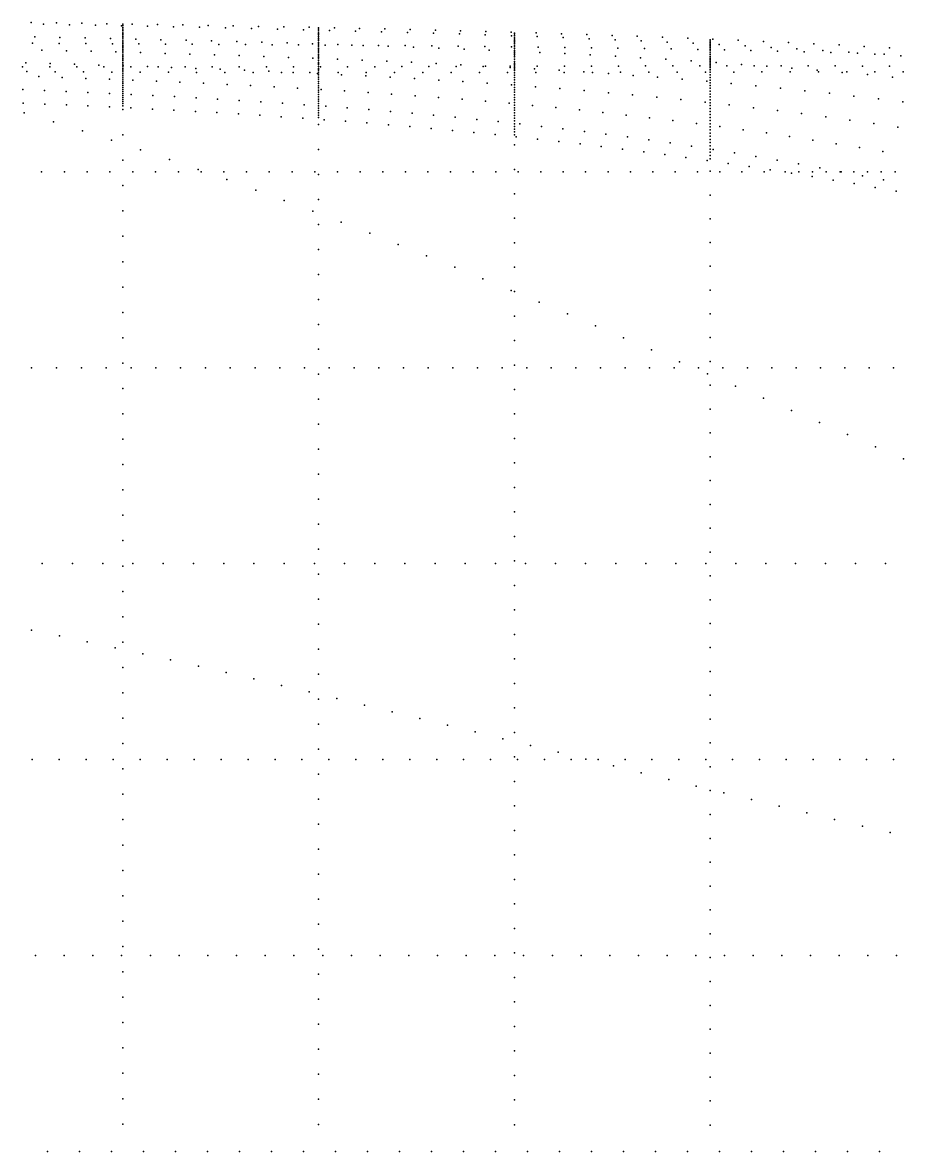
# Model space of a CAD drawing. Extents: x -786 to 17262, y 0 to 2897.
# Drawn here: x 8244 to 10493, y 0 to 2881 of the extents above; entities that cross this region are included whole.
import ezdxf

# ---------------------------------------------------------------- set-up
doc = ezdxf.new("R2010")
doc.units = 0
doc.header["$MEASUREMENT"] = 0
for name, color, linetype in [('point bat1', 161, 'Continuous'), ('point ship1', 10, 'Continuous'), ('point shp100', 80, 'Continuous'), ('point wl1', 241, 'Continuous')]:
    doc.layers.add(name, color=color, linetype=linetype)

msp = doc.modelspace()

# ---------------------------------------------------------------- linework, layer by layer
at = {"layer": 'point bat1', "linetype": 'ByBlock'}
for p in [(8292.6, 2500, 947.6), (8350.9, 2500, 954.2), (8409.1, 2500, 961.1), (8467.4, 2500, 968.2), (8525.6, 2500, 975.5), (8583.8, 2500, 983.1), (8641.9, 2500, 990.8), (8700.1, 2500, 998.8), (8758.1, 2500, 1007), (8816.2, 2500, 1015.4), (8874.2, 2500, 1024.1), (8932.2, 2500, 1033.1), (8990.2, 2500, 1042.3), (9048.1, 2500, 1051.8), (9105.9, 2500, 1061.5), (9163.7, 2500, 1071.5), (9221.5, 2500, 1081.8), (9279.2, 2500, 1092.3), (9336.9, 2500, 1103.1), (9394.5, 2500, 1114.1), (9452.1, 2500, 1125.5), (9509.6, 2500, 1137.1), (9567, 2500, 1149.1), (9624.4, 2500, 1161.3), (9681.7, 2500, 1173.8), (9739, 2500, 1186.6), (9796.2, 2500, 1199.8), (9853.3, 2500, 1213.2), (9910.3, 2500, 1226.9), (9967.3, 2500, 1241), (10024.2, 2500, 1255.4), (10081, 2500, 1270.1), (10137.7, 2500, 1285.1), (10191.1, 2500, 1305.2), (10226.1, 2500, 1352.3), (10261.2, 2500, 1399.3), (10296.2, 2500, 1446.3), (10331.3, 2500, 1493.4), (10366.4, 2500, 1540.4), (10401.5, 2500, 1587.4), (10436.6, 2500, 1634.4), (10471.7, 2500, 1681.4), (8267.4, 2000, 754.6), (8330.8, 2000, 760.8), (8394.3, 2000, 767.2), (8457.7, 2000, 773.8), (8521.1, 2000, 780.6), (8584.5, 2000, 787.6), (8647.8, 2000, 794.9), (8711.1, 2000, 802.3), (8774.4, 2000, 810), (8837.7, 2000, 818), (8900.9, 2000, 826.1), (8964.1, 2000, 834.5), (9027.3, 2000, 843.1), (9090.4, 2000, 852), (9153.6, 2000, 861.1), (9216.6, 2000, 870.4), (9279.7, 2000, 879.9), (9342.7, 2000, 889.7), (9405.6, 2000, 899.8), (9468.5, 2000, 910.2), (9531.4, 2000, 920.8), (9594.2, 2000, 931.7), (9657, 2000, 942.9), (9719.7, 2000, 954.3), (9782.4, 2000, 966), (9845, 2000, 978), (9907.6, 2000, 990.3), (9970.1, 2000, 1003), (10032.5, 2000, 1015.9), (10094.9, 2000, 1029.2), (10157.2, 2000, 1042.8), (10219.4, 2000, 1056.6), (10281.6, 2000, 1070.9), (10343.6, 2000, 1085.5), (10405.6, 2000, 1100.4), (10467.5, 2000, 1115.7), (8294.3, 1500, 566.7), (8371.6, 1500, 573.3), (8448.8, 1500, 580.2), (8526.1, 1500, 587.2), (8603.3, 1500, 594.5), (8680.6, 1500, 602), (8757.8, 1500, 609.8), (8834.9, 1500, 617.8), (8912.1, 1500, 626), (8989.2, 1500, 634.5), (9066.3, 1500, 643.2), (9143.4, 1500, 652.1), (9220.4, 1500, 661.4), (9297.4, 1500, 671), (9374.4, 1500, 680.8), (9451.3, 1500, 691), (9528.2, 1500, 701.4), (9605, 1500, 712.1), (9681.8, 1500, 723.1), (9758.6, 1500, 734.4), (9835.3, 1500, 745.9), (9912, 1500, 757.9), (9988.6, 1500, 770.1), (10065.1, 1500, 782.8), (10141.6, 1500, 795.8), (10218, 1500, 809.1), (10294.4, 1500, 822.8), (10370.7, 1500, 836.8), (10447, 1500, 851.2), (8269, 1000, 374.7), (8337.9, 1000, 379.6), (8406.8, 1000, 384.5), (8475.7, 1000, 389.5), (8544.6, 1000, 394.7), (8613.4, 1000, 400), (8682.3, 1000, 405.4), (8751.1, 1000, 411), (8820, 1000, 416.7), (8888.8, 1000, 422.5), (8957.6, 1000, 428.4), (9026.4, 1000, 434.5), (9095.2, 1000, 440.8), (9164, 1000, 447.1), (9232.8, 1000, 453.6), (9301.5, 1000, 460.3), (9370.3, 1000, 467), (9439, 1000, 473.9), (9507.7, 1000, 481), (9576.4, 1000, 488.1), (9645.1, 1000, 495.5), (9713.8, 1000, 503), (9782.4, 1000, 510.7), (9851.1, 1000, 518.5), (9919.7, 1000, 526.6), (9988.3, 1000, 534.8), (10056.8, 1000, 543.1), (10125.4, 1000, 551.7), (10193.9, 1000, 560.4), (10262.4, 1000, 569.3), (10330.9, 1000, 578.3), (10399.3, 1000, 587.6), (10467.8, 1000, 597), (8277, 500, 185.2), (8350.3, 500, 189.3), (8423.7, 500, 193.6), (8497, 500, 197.8), (8570.4, 500, 202.2), (8643.7, 500, 206.6), (8717.1, 500, 211), (8790.4, 500, 215.5), (8863.7, 500, 220.1), (8937.1, 500, 224.7), (9010.4, 500, 229.4), (9083.7, 500, 234.2), (9157, 500, 239.1), (9230.3, 500, 244.1), (9303.6, 500, 249.1), (9376.9, 500, 254.2), (9450.2, 500, 259.4), (9523.5, 500, 264.7), (9596.8, 500, 270.1), (9670.1, 500, 275.5), (9743.3, 500, 281), (9816.6, 500, 286.6), (9889.9, 500, 292.3), (9963.1, 500, 298), (10036.4, 500, 303.9), (10109.6, 500, 309.8), (10182.8, 500, 315.8), (10256.1, 500, 321.8), (10329.3, 500, 328), (10402.5, 500, 334.2), (10475.7, 500, 340.5), (8308, 0, 25.1), (8389.7, 0, 28.8), (8471.4, 0, 32.5), (8553.1, 0, 36.2), (8634.8, 0, 39.9), (8716.5, 0, 43.6), (8798.2, 0, 47.2), (8879.9, 0, 50.9), (8961.7, 0, 54.6), (9043.4, 0, 58.3), (9125.1, 0, 62), (9206.8, 0, 65.6), (9288.5, 0, 69.3), (9370.2, 0, 73), (9451.9, 0, 76.7), (9533.6, 0, 80.4), (9615.3, 0, 84.1), (9697, 0, 87.7), (9778.8, 0, 91.4), (9860.5, 0, 95.1), (9942.2, 0, 98.8), (10023.9, 0, 102.5), (10105.6, 0, 106.1), (10187.3, 0, 109.8), (10269, 0, 113.5), (10350.7, 0, 117.2), (10432.4, 0, 120.9)]:
    msp.add_point(p, dxfattribs=at)
at = {"layer": 'point ship1', "linetype": 'ByBlock'}
for p in [(8266.2, 2880.9, 4062.1), (8330.7, 2880, 4064.8), (8395.2, 2879.1, 4067.4), (8459.7, 2878.1, 4070.1), (8524.2, 2877, 4072.9), (8588.7, 2876, 4075.7), (8653.2, 2874.9, 4078.5), (8717.7, 2873.7, 4081.4), (8782.2, 2872.5, 4084.4), (8846.7, 2871.3, 4087.3), (8911.2, 2870.1, 4090.3), (8975.7, 2868.8, 4093.3), (9040.2, 2867.5, 4096.4), (9104.7, 2866, 4099.5), (9169.1, 2864.6, 4102.7), (9233.6, 2863.1, 4105.8), (9298.1, 2861.5, 4109.1), (9362.6, 2859.8, 4112.4), (9427, 2858.2, 4115.7), (9491.5, 2856.3, 4119.1), (9555.9, 2854.4, 4122.5), (9620.4, 2852.6, 4126), (9684.8, 2850.4, 4129.6), (9749.3, 2848.3, 4133.3), (9813.7, 2846, 4137), (9878.1, 2843.6, 4140.8), (9942.5, 2841.2, 4144.7), (10006.9, 2838.6, 4148.6), (10071.3, 2835.9, 4152.7), (10135.7, 2833, 4156.8), (10200, 2830.1, 4161), (10264.4, 2826.9, 4165.3), (10328.7, 2823.7, 4169.6), (10393.1, 2820.2, 4174), (10457.4, 2816.7, 4178.5), (8255.5, 2756.1, 5101.4), (8327.7, 2755.6, 5104.2), (8399.9, 2755.2, 5106.9), (8472.1, 2754.7, 5109.7), (8544.3, 2754.4, 5112.7), (8616.5, 2754.1, 5115.6), (8688.6, 2753.8, 5118.6), (8760.8, 2753.6, 5121.8), (8833, 2753.5, 5124.9), (8905.2, 2753.3, 5128.1), (8977.4, 2753.2, 5131.4), (9049.6, 2753.2, 5134.8), (9121.7, 2753.1, 5138.1), (9193.9, 2753.1, 5141.5), (9266.1, 2753.2, 5145.1), (9338.2, 2753.3, 5148.7), (9410.4, 2753.3, 5152.3), (9482.6, 2753.4, 5155.9), (9554.7, 2753.6, 5159.7), (9626.9, 2753.7, 5163.5), (9699, 2753.9, 5167.3), (9771.2, 2754, 5171.1), (9843.3, 2754.2, 5175), (9915.5, 2754.4, 5179), (9987.6, 2754.5, 5183), (10059.8, 2754.7, 5187), (10131.9, 2754.9, 5191.1), (10204, 2755, 5195.3), (10276.2, 2755.1, 5199.5), (10348.3, 2755.3, 5203.7), (10420.4, 2755.4, 5207.9), (10492.6, 2755.5, 5212.3), (8246.1, 2675.1, 1009.3), (8301.1, 2673, 1014.8), (8356.1, 2670.6, 1020.6), (8411.1, 2668.2, 1026.4), (8466, 2665.6, 1032.5), (8521, 2663, 1038.6), (8575.9, 2660.2, 1045), (8630.8, 2657.3, 1051.5), (8685.6, 2654.3, 1058.2), (8740.5, 2651.2, 1065), (8795.3, 2647.8, 1072), (8850.1, 2644.4, 1079.1), (8904.8, 2640.7, 1086.5), (8959.6, 2637, 1093.8), (9014.2, 2633, 1101.5), (9068.9, 2629, 1109.2), (9123.5, 2624.7, 1117.1), (9178.1, 2620.2, 1125.1), (9232.7, 2615.6, 1133.2), (9287.2, 2610.8, 1141.6), (9341.6, 2605.8, 1150), (9396.1, 2600.5, 1158.6), (9450.5, 2595.2, 1167.2), (9504.8, 2589.5, 1176.1), (9559.1, 2583.7, 1185.1), (9613.4, 2577.7, 1194.2), (9667.6, 2571.4, 1203.4), (9721.8, 2565, 1212.8), (9775.9, 2558.2, 1222.3), (9830, 2551.3, 1231.9), (9884, 2544.2, 1241.6), (9938, 2536.8, 1251.4), (9991.9, 2529.3, 1261.4), (10045.7, 2521.4, 1271.5), (10099.6, 2513.5, 1281.6), (10153.3, 2505.1, 1291.9), (10207, 2496.7, 1302.3), (10260.6, 2487.9, 1312.8), (10314.2, 2479, 1323.4), (10367.8, 2469.8, 1334.2), (10421.2, 2460.3, 1345), (10474.6, 2450.7, 1355.9)]:
    msp.add_point(p, dxfattribs=at)
at = {"layer": 'point shp100', "linetype": 'ByBlock'}
for p in [(8500, 2876.9, 4076.9), (8500, 2873.3, 4007.7), (8500, 2868.7, 3938.4), (8500, 2868.7, 4145.8), (8500, 2864.2, 3869.2), (8500, 2860.6, 4214.8), (8500, 2859.6, 3799.9), (8500, 2855, 3730.7), (8500, 2852.4, 4283.7), (9000, 2867.1, 4105.6), (9000, 2864.4, 4036.9), (9000, 2859.6, 3968.2), (9000, 2859.6, 4174.1), (9000, 2854.8, 3899.5), (9500, 2854.3, 4139.1), (9500, 2852.5, 4071.2), (8500, 2850.4, 3661.4), (8500, 2845.8, 3592.1), (8500, 2844.3, 4352.6), (8500, 2841.1, 3522.9), (8500, 2836.4, 3453.6), (8500, 2836.2, 4421.6), (8500, 2831.7, 3384.4), (8500, 2828, 4490.5), (8500, 2827, 3315.2), (9000, 2852, 4242.5), (9000, 2850, 3830.8), (9000, 2845.1, 3762.1), (9000, 2844.5, 4311), (9000, 2840.2, 3693.4), (9000, 2836.9, 4379.4), (9000, 2835.3, 3624.7), (9000, 2830.4, 3556.1), (9000, 2829.4, 4447.9), (9000, 2825.4, 3487.4), (9500, 2847.7, 4207), (9500, 2847.3, 4003.2), (9500, 2842.1, 3935.2), (9500, 2841.2, 4274.9), (9500, 2836.9, 3867.3), (9500, 2834.6, 4342.7), (9500, 2831.6, 3799.3), (9500, 2828, 4410.6), (9500, 2826.3, 3731.3), (10000, 2836.7, 4177.4), (10000, 2835.6, 4110.4), (10000, 2831.6, 4244.6), (10000, 2829.7, 4043.3), (10000, 2826.5, 4311.7), (10000, 2823.8, 3976.3), (8500, 2822.3, 3245.9), (8500, 2819.9, 4559.4), (8500, 2817.6, 3176.7), (8500, 2812.9, 3107.4), (8500, 2811.7, 4628.3), (8500, 2808.1, 3038.2), (8500, 2803.6, 4697.3), (8500, 2803.3, 2968.9), (8500, 2798.5, 2899.7), (8500, 2795.4, 4766.2), (9000, 2821.8, 4516.3), (9000, 2820.4, 3418.7), (9000, 2815.4, 3350), (9000, 2814.2, 4584.8), (9000, 2810.4, 3281.3), (9000, 2806.6, 4653.2), (9000, 2805.3, 3212.6), (9000, 2800.2, 3143.9), (9000, 2799, 4721.7), (9000, 2795, 3075.3), (9500, 2821.3, 4478.4), (9500, 2820.9, 3663.4), (9500, 2815.5, 3595.4), (9500, 2814.7, 4546.3), (9500, 2810, 3527.5), (9500, 2808, 4614.1), (9500, 2804.5, 3459.5), (9500, 2801.3, 4681.9), (9500, 2798.9, 3391.6), (9500, 2794.5, 4749.8), (10000, 2821.3, 4378.8), (10000, 2817.8, 3909.2), (10000, 2816.1, 4445.9), (10000, 2811.8, 3842.2), (10000, 2810.8, 4513), (10000, 2805.7, 3775.2), (10000, 2805.4, 4580), (10000, 2800, 4647.1), (10000, 2799.5, 3708.2), (10000, 2794.5, 4714.2), (8500, 2793.7, 2830.4), (8500, 2788.9, 2761.2), (8500, 2787.2, 4835.1), (8500, 2784.1, 2692), (8500, 2779.3, 2622.7), (8500, 2779.1, 4904), (8500, 2774.4, 2553.5), (8500, 2770.9, 4973), (8500, 2769.5, 2484.3), (9000, 2791.4, 4790.1), (9000, 2789.9, 3006.6), (9000, 2784.6, 2937.9), (9000, 2783.8, 4858.6), (9000, 2779.4, 2869.2), (9000, 2776.1, 4927), (9000, 2774.1, 2800.6), (9000, 2768.8, 2731.9), (9000, 2768.5, 4995.5), (9500, 2793.3, 3323.6), (9500, 2787.7, 4817.6), (9500, 2787.6, 3255.7), (9500, 2781.9, 3187.8), (9500, 2780.9, 4885.4), (9500, 2776.2, 3119.8), (9500, 2774.1, 4953.3), (9500, 2770.3, 3051.9), (9500, 2767.2, 5021.1), (10000, 2793.3, 3641.1), (10000, 2789, 4781.3), (10000, 2787, 3574.1), (10000, 2783.4, 4848.4), (10000, 2780.6, 3507.1), (10000, 2777.7, 4915.4), (10000, 2774.2, 3440.1), (10000, 2772, 4982.5), (10000, 2767.7, 3373.2), (10000, 2766.3, 5049.5), (8500, 2764.6, 2415), (8500, 2762.7, 5041.9), (8500, 2759.7, 2345.8), (8500, 2754.8, 2276.6), (8500, 2749.9, 2207.3), (8500, 2744.9, 2138.1), (8500, 2739.9, 2068.9), (9000, 2763.5, 2663.2), (9000, 2760.8, 5063.9), (9000, 2758.1, 2594.6), (9000, 2752.8, 2525.9), (9000, 2747.3, 2457.3), (9000, 2741.9, 2388.6), (9500, 2764.5, 2984), (9500, 2760.4, 5088.9), (9500, 2758.6, 2916.1), (9500, 2752.6, 2848.1), (9500, 2746.6, 2780.2), (9500, 2740.5, 2712.3), (10000, 2761.1, 3306.2), (10000, 2760.4, 5116.6), (10000, 2754.5, 3239.2), (10000, 2747.8, 3172.2), (10000, 2741, 3105.3), (8500, 2735, 1999.6), (8500, 2730, 1930.4), (8500, 2725, 1861.2), (8500, 2719.9, 1792), (8500, 2714.9, 1722.7), (8500, 2709.8, 1653.5), (9000, 2736.4, 2320), (9000, 2730.9, 2251.3), (9000, 2725.4, 2182.7), (9000, 2719.8, 2114), (9000, 2714.2, 2045.4), (9000, 2708.6, 1976.7), (9500, 2734.4, 2644.4), (9500, 2728.2, 2576.6), (9500, 2721.9, 2508.7), (9500, 2715.6, 2440.8), (9500, 2709.3, 2372.9), (10000, 2734.1, 3038.3), (10000, 2727.2, 2971.4), (10000, 2720.2, 2904.4), (10000, 2713.1, 2837.5), (8500, 2704.8, 1584.3), (8500, 2699.7, 1515.1), (8500, 2694.6, 1445.9), (8500, 2689.5, 1376.6), (8500, 2684.3, 1307.4), (9000, 2702.9, 1908.1), (9000, 2697.3, 1839.5), (9000, 2691.5, 1770.8), (9000, 2685.8, 1702.2), (9000, 2680, 1633.6), (9500, 2702.9, 2305), (9500, 2696.5, 2237.2), (9500, 2690, 2169.3), (9500, 2683.5, 2101.4), (10000, 2705.9, 2770.6), (10000, 2698.6, 2703.7), (10000, 2691.3, 2636.8), (10000, 2683.9, 2569.9), (8500, 2679.2, 1238.2), (8500, 2674, 1169), (8500, 2668.8, 1099.8), (8500, 2658.8, 1034.2), (9000, 2674.2, 1564.9), (9000, 2668.4, 1496.3), (9000, 2662.6, 1427.7), (9000, 2656.7, 1359.1), (9000, 2650.8, 1290.5), (9500, 2676.9, 2033.6), (9500, 2670.3, 1965.7), (9500, 2663.7, 1897.9), (9500, 2657, 1830), (10000, 2676.5, 2503), (10000, 2669, 2436.1), (10000, 2661.5, 2369.2), (10000, 2653.9, 2302.3), (9000, 2644.8, 1221.8), (9000, 2638.8, 1153.2), (9500, 2650.2, 1762.2), (9500, 2643.5, 1694.4), (9500, 2636.6, 1626.5), (9500, 2629.8, 1558.7), (9500, 2622.8, 1490.9), (10000, 2646.2, 2235.5), (10000, 2638.5, 2168.6), (10000, 2630.7, 2101.8), (10000, 2622.9, 2034.9), (8500, 2594.1, 1008.9), (9000, 2620.4, 1093.7), (9500, 2615.9, 1423.1), (9500, 2608.9, 1355.2), (9500, 2601.8, 1287.4), (9500, 2594.8, 1219.6), (10000, 2615, 1968.1), (10000, 2607, 1901.3), (10000, 2599, 1834.4), (9500, 2568.5, 1165.7), (10000, 2591, 1767.6), (10000, 2582.8, 1700.8), (10000, 2574.7, 1634), (10000, 2566.4, 1567.2), (9000, 2556.8, 1067.4), (10000, 2558.1, 1500.4), (10000, 2549.8, 1433.6), (10000, 2541.3, 1366.9), (8500, 2529.5, 983.7), (10000, 2532.9, 1300.1), (9000, 2493.1, 1041.1), (9500, 2506.3, 1137.9), (10000, 2501.3, 1249.8), (8500, 2464.8, 958.5), (9000, 2429.5, 1014.8), (9500, 2444, 1110.3), (10000, 2440.8, 1220.5), (8500, 2400.1, 933.4), (9000, 2365.7, 988.7), (9500, 2381.6, 1082.7), (10000, 2380.2, 1191.1), (8500, 2335.4, 908.2), (9500, 2319.2, 1055.2), (10000, 2319.6, 1161.9), (9000, 2302, 962.6), (8500, 2270.7, 883.1), (9500, 2256.8, 1027.7), (10000, 2258.9, 1132.7), (9000, 2238.2, 936.6), (8500, 2206, 858), (9500, 2194.4, 1000.4), (10000, 2198.2, 1103.7), (9000, 2174.5, 910.5), (8500, 2141.3, 832.9), (9500, 2131.9, 973.1), (10000, 2137.5, 1074.7), (9000, 2110.7, 884.5), (8500, 2076.5, 807.9), (10000, 2076.8, 1045.7), (9000, 2047, 858.5), (9500, 2069.4, 945.8), (8500, 2011.8, 782.8), (9500, 2007, 918.5), (10000, 2016, 1016.7), (9000, 1983.2, 832.4), (8500, 1947.1, 757.8), (9500, 1944.5, 891.3), (10000, 1955.2, 987.8), (9000, 1919.4, 806.4), (8500, 1882.3, 732.8), (9500, 1882, 864), (10000, 1894.4, 958.9), (9000, 1855.6, 780.4), (8500, 1817.6, 707.7), (9500, 1819.5, 836.8), (10000, 1833.7, 930), (9000, 1791.9, 754.4), (10000, 1772.8, 901.2), (8500, 1752.9, 682.7), (9500, 1757, 809.5), (9000, 1728.1, 728.4), (10000, 1712, 872.3), (8500, 1688.2, 657.6), (9500, 1694.5, 782.3), (9000, 1664.3, 702.5), (10000, 1651.2, 843.5), (8500, 1623.4, 632.5), (9500, 1632, 755.1), (9000, 1600.5, 676.5), (10000, 1590.4, 814.8), (8500, 1558.7, 607.5), (9500, 1569.5, 727.8), (9000, 1536.7, 650.5), (10000, 1529.5, 786), (9500, 1507, 700.6), (8500, 1494, 582.4), (9000, 1472.9, 624.6), (9500, 1444.5, 673.4), (10000, 1468.7, 757.2), (8500, 1429.3, 557.4), (9000, 1409.2, 598.6), (10000, 1407.8, 728.5), (8500, 1364.5, 532.4), (9500, 1382, 646.2), (9000, 1345.4, 572.6), (10000, 1346.9, 699.8), (8500, 1299.8, 507.3), (9500, 1319.5, 619), (9000, 1281.6, 546.7), (10000, 1286.1, 671.1), (9500, 1257, 591.8), (8500, 1235.1, 482.3), (9000, 1217.8, 520.7), (10000, 1225.2, 642.3), (9500, 1194.4, 564.6), (8500, 1170.3, 457.2), (9000, 1154, 494.8), (10000, 1164.3, 613.6), (9500, 1131.9, 537.4), (8500, 1105.6, 432.2), (10000, 1103.5, 584.9), (9000, 1090.2, 468.8), (9500, 1069.4, 510.2), (8500, 1040.9, 407.2), (10000, 1042.6, 556.2), (9000, 1026.4, 442.9), (9500, 1006.9, 483.1), (10000, 981.7, 527.5), (8500, 976.1, 382.1), (9000, 962.6, 416.9), (9500, 944.4, 455.9), (8500, 911.4, 357.1), (9000, 898.8, 391), (10000, 920.8, 498.9), (9500, 881.8, 428.7), (8500, 846.7, 332.1), (10000, 859.9, 470.2), (9000, 835, 365), (9500, 819.3, 401.6), (8500, 781.9, 307), (10000, 799, 441.5), (9000, 771.2, 339.1), (9500, 756.8, 374.4), (10000, 738.1, 412.9), (8500, 717.2, 282), (9000, 707.4, 313.2), (9500, 694.2, 347.3), (10000, 677.2, 384.2), (8500, 652.4, 257), (9000, 643.6, 287.2), (9500, 631.7, 320.1), (10000, 616.3, 355.6), (8500, 587.7, 231.9), (9000, 579.8, 261.3), (9500, 569.2, 293), (10000, 555.4, 326.9), (8500, 523, 206.9), (9000, 516, 235.4), (9500, 506.6, 265.9), (10000, 494.5, 298.3), (8500, 458.2, 181.9), (9000, 452.2, 209.5), (9500, 444.1, 238.8), (10000, 433.6, 269.7), (8500, 393.5, 156.9), (9000, 388.4, 183.5), (9500, 381.5, 211.6), (10000, 372.7, 241.1), (8500, 328.8, 131.8), (9000, 324.6, 157.6), (9500, 319, 184.5), (10000, 311.8, 212.5), (8500, 264, 106.8), (9000, 260.8, 131.7), (9500, 256.4, 157.4), (10000, 250.8, 183.9), (8500, 199.3, 81.8), (9000, 197, 105.8), (9500, 193.9, 130.3), (10000, 189.9, 155.3), (8500, 134.5, 56.8), (9000, 133.1, 79.9), (9500, 131.3, 103.2), (10000, 129, 126.7), (8500, 69.4, 33.8), (9000, 68.9, 56.3), (9500, 68.2, 78.9), (10000, 67.3, 101.4)]:
    msp.add_point(p, dxfattribs=at)
at = {"layer": 'point wl1', "linetype": 'ByBlock'}
for p in [(8297.7, 2876.5, 4000), (8364.1, 2875.3, 4000), (8430.4, 2874.1, 4000), (8496.8, 2872.8, 4000), (8563.2, 2871.5, 4000), (8629.5, 2870.2, 4000), (8695.9, 2868.8, 4000), (8762.2, 2867.3, 4000), (8828.6, 2865.8, 4000), (8895, 2864.3, 4000), (8961.3, 2862.7, 4000), (9027.7, 2861, 4000), (9094, 2859.4, 4000), (9160.4, 2857.6, 4000), (9226.7, 2855.8, 4000), (9293.1, 2853.9, 4000), (8269.7, 2828.3, 4500), (8275.1, 2844.3, 3500), (8337.6, 2827.9, 4500), (8339.6, 2843, 3500), (8404.1, 2841.6, 3500), (8405.6, 2827.5, 4500), (8468.6, 2840.2, 3500), (8473.5, 2827, 4500), (8533.1, 2838.8, 3500), (8541.4, 2826.6, 4500), (8597.6, 2837.2, 3500), (8609.4, 2826.1, 4500), (8662, 2835.7, 3500), (8677.3, 2825.7, 4500), (8726.5, 2834, 3500), (8745.3, 2825.3, 4500), (8791, 2832.4, 3500), (8813.2, 2824.9, 4500), (8855.5, 2830.7, 3500), (8881.1, 2824.5, 4500), (8920, 2828.8, 3500), (8949.1, 2824.1, 4500), (8984.5, 2826.9, 3500), (9017, 2823.6, 4500), (9049, 2824.9, 3500), (9359.4, 2851.8, 4000), (9425.7, 2849.6, 4000), (9492.1, 2847.4, 4000), (9558.4, 2845, 4000), (9624.7, 2842.5, 4000), (9691, 2839.8, 4000), (9757.4, 2837.1, 4000), (9823.7, 2834.3, 4000), (9890, 2831.3, 4000), (9956.3, 2828.1, 4000), (10022.6, 2824.8, 4000), (8293.7, 2810.7, 3000), (8356.6, 2809.2, 3000), (8419.5, 2807.6, 3000), (8482.4, 2805.9, 3000), (8545.4, 2804.2, 3000), (8608.3, 2802.4, 3000), (8671.2, 2800.5, 3000), (8734.1, 2798.5, 3000), (8797, 2796.5, 3000), (9085, 2823.1, 4500), (9113.4, 2822.8, 3500), (9152.9, 2822.6, 4500), (9177.9, 2820.5, 3500), (9220.8, 2822, 4500), (9242.4, 2818.2, 3500), (9288.8, 2821.4, 4500), (9306.8, 2815.8, 3500), (9356.7, 2820.7, 4500), (9371.3, 2813.2, 3500), (9424.7, 2820, 4500), (9435.7, 2810.6, 3500), (9492.6, 2819.3, 4500), (9500.2, 2807.8, 3500), (9560.5, 2818.5, 4500), (9564.6, 2804.9, 3500), (9628.5, 2817.6, 4500), (9629.1, 2801.8, 3500), (9693.5, 2798.5, 3500), (9696.4, 2816.8, 4500), (9757.9, 2795, 3500), (9764.3, 2815.9, 4500), (9832.3, 2814.8, 4500), (9900.2, 2813.7, 4500), (9968.1, 2812.5, 4500), (10036.1, 2811.1, 4500), (10088.8, 2821.2, 4000), (10104, 2809.6, 4500), (10155.1, 2817.5, 4000), (10171.9, 2808, 4500), (10221.4, 2813.6, 4000), (10239.8, 2806.3, 4500), (10287.6, 2809.4, 4000), (10307.7, 2804.5, 4500), (10353.8, 2805.1, 4000), (10375.7, 2802.6, 4500), (10420.1, 2800.6, 4000), (10443.6, 2800.6, 4500), (10486.3, 2795.9, 4000), (8244.2, 2768.3, 5000), (8252.7, 2777.8, 2500), (8313.4, 2768.1, 5000), (8314.7, 2776.1, 2500), (8376.7, 2774.4, 2500), (8382.5, 2767.9, 5000), (8438.7, 2772.5, 2500), (8451.7, 2767.8, 5000), (8500.8, 2770.6, 2500), (8520.9, 2767.7, 5000), (8562.8, 2768.6, 2500), (8590, 2767.6, 5000), (8624.8, 2766.4, 2500), (8659.2, 2767.6, 5000), (8728.4, 2767.6, 5000), (8797.5, 2767.6, 5000), (8859.9, 2794.4, 3000), (8866.7, 2767.6, 5000), (8922.8, 2792.2, 3000), (8935.9, 2767.7, 5000), (8985.7, 2789.9, 3000), (9005, 2767.9, 5000), (9048.6, 2787.5, 3000), (9074.2, 2768, 5000), (9111.5, 2785, 3000), (9143.4, 2768.2, 5000), (9174.4, 2782.4, 3000), (9212.5, 2768.4, 5000), (9237.3, 2779.5, 3000), (9281.7, 2768.7, 5000), (9300.1, 2776.5, 3000), (9350.9, 2768.9, 5000), (9363, 2773.4, 3000), (9420, 2769.2, 5000), (9425.9, 2770, 3000), (9488.7, 2766.6, 3000), (9489.2, 2769.4, 5000), (9558.4, 2769.6, 5000), (9627.5, 2769.8, 5000), (9696.7, 2769.9, 5000), (9765.9, 2770, 5000), (9822.3, 2791.2, 3500), (9835, 2770.2, 5000), (9886.7, 2787.3, 3500), (9904.2, 2770.2, 5000), (9951.1, 2783.2, 3500), (9973.4, 2770.3, 5000), (10015.4, 2778.9, 3500), (10042.5, 2770.4, 5000), (10079.8, 2774.3, 3500), (10111.7, 2770.4, 5000), (10144.1, 2769.6, 3500), (10180.9, 2770.4, 5000), (10250, 2770.4, 5000), (10319.2, 2770.2, 5000), (10388.4, 2770, 5000), (10457.5, 2769.8, 5000), (8285.5, 2742.9, 2000), (8345.6, 2740.8, 2000), (8405.7, 2738.6, 2000), (8686.8, 2764.1, 2500), (8748.8, 2761.7, 2500), (8810.8, 2759.2, 2500), (8872.8, 2756.5, 2500), (8934.8, 2753.8, 2500), (8996.8, 2750.9, 2500), (9058.8, 2747.9, 2500), (9120.8, 2744.7, 2500), (9182.7, 2741.5, 2500), (9244.7, 2738, 2500), (9551.5, 2762.9, 3000), (9614.4, 2759.1, 3000), (9677.2, 2755.1, 3000), (9740, 2750.8, 3000), (9802.8, 2746.2, 3000), (9865.5, 2741.4, 3000), (10208.4, 2764.6, 3500), (10272.7, 2759.4, 3500), (10337, 2753.9, 3500), (10401.2, 2748.1, 3500), (10465.5, 2742, 3500), (8245.1, 2709.8, 1500), (8465.8, 2736.3, 2000), (8525.9, 2733.9, 2000), (8586, 2731.4, 2000), (8646.1, 2728.8, 2000), (8706.1, 2726, 2000), (8766.2, 2723.2, 2000), (8826.3, 2720.2, 2000), (8886.3, 2717.1, 2000), (8946.4, 2713.7, 2000), (9006.4, 2710.2, 2000), (9306.6, 2734.2, 2500), (9368.5, 2730.3, 2500), (9430.5, 2726.1, 2500), (9492.4, 2721.7, 2500), (9554.2, 2717.1, 2500), (9616.1, 2712.3, 2500), (9928.2, 2736.4, 3000), (9991, 2731, 3000), (10053.7, 2725.4, 3000), (10116.3, 2719.5, 3000), (10179, 2713.4, 3000), (8300.3, 2707.5, 1500), (8355.6, 2705.2, 1500), (8410.8, 2702.8, 1500), (8466.1, 2700.2, 1500), (8521.3, 2697.6, 1500), (8576.6, 2694.8, 1500), (8631.8, 2691.9, 1500), (8687, 2688.9, 1500), (8742.2, 2685.7, 1500), (8797.4, 2682.3, 1500), (9066.4, 2706.5, 2000), (9126.4, 2702.6, 2000), (9186.4, 2698.5, 2000), (9246.4, 2694.2, 2000), (9306.4, 2689.7, 2000), (9366.3, 2685.1, 2000), (9426.3, 2680.2, 2000), (9677.9, 2707.2, 2500), (9739.8, 2701.9, 2500), (9801.6, 2696.3, 2500), (9863.4, 2690.4, 2500), (9925.1, 2684.2, 2500), (10241.6, 2707, 3000), (10304.2, 2700.4, 3000), (10366.7, 2693.4, 3000), (10429.2, 2686, 3000), (8248.6, 2650.5, 1000), (8852.6, 2678.8, 1500), (8907.8, 2675.1, 1500), (8962.9, 2671.3, 1500), (9018.1, 2667.2, 1500), (9073.2, 2663.1, 1500), (9128.4, 2658.7, 1500), (9183.5, 2654.2, 1500), (9486.2, 2675, 2000), (9546.1, 2669.6, 2000), (9605.9, 2663.8, 2000), (9665.8, 2657.8, 2000), (9725.6, 2651.5, 2000), (9986.8, 2677.7, 2500), (10048.5, 2670.9, 2500), (10110.1, 2663.7, 2500), (10171.7, 2656.3, 2500), (10491.7, 2678.4, 3000), (8323.1, 2628, 1000), (9238.6, 2649.5, 1500), (9293.7, 2644.5, 1500), (9348.7, 2639.3, 1500), (9403.8, 2633.9, 1500), (9458.8, 2628.2, 1500), (9513.8, 2622.3, 1500), (9785.4, 2644.9, 2000), (9845.1, 2638, 2000), (9904.8, 2630.8, 2000), (9964.5, 2623.3, 2000), (10233.3, 2648.5, 2500), (10294.8, 2640.5, 2500), (10356.3, 2632.1, 2500), (10417.7, 2623.4, 2500), (8397.4, 2604.7, 1000), (9568.7, 2616.1, 1500), (9623.6, 2609.7, 1500), (9678.5, 2603, 1500), (9733.4, 2596.1, 1500), (10024.1, 2615.6, 2000), (10083.7, 2607.5, 2000), (10143.3, 2599.1, 2000), (10479.1, 2614.3, 2500), (8471.5, 2580.9, 1000), (9788.3, 2588.9, 1500), (9843, 2581.4, 1500), (9897.8, 2573.6, 1500), (9952.5, 2565.5, 1500), (10202.7, 2590.3, 2000), (10262.2, 2581.2, 2000), (10321.6, 2571.7, 2000), (8545.5, 2556.5, 1000), (10007.2, 2557.1, 1500), (10061.8, 2548.4, 1500), (10116.3, 2539.4, 1500), (10380.9, 2561.9, 2000), (10440.2, 2551.6, 2000), (8619.2, 2531.5, 1000), (10170.9, 2530.1, 1500), (10225.3, 2520.5, 1500), (10279.7, 2510.6, 1500), (8692.8, 2506.1, 1000), (8766.1, 2480, 1000), (10334.1, 2500.4, 1500), (10388.4, 2489.9, 1500), (10442.6, 2479.2, 1500), (8839.4, 2453.5, 1000), (8912.4, 2426.6, 1000), (8985.3, 2399.2, 1000), (9058, 2371.5, 1000), (9130.6, 2343.3, 1000), (9203, 2314.7, 1000), (9275.3, 2285.8, 1000), (9347.5, 2256.6, 1000), (9419.6, 2227.1, 1000), (9491.5, 2197.4, 1000), (9563.4, 2167.4, 1000), (9635.1, 2137.2, 1000), (9706.8, 2106.8, 1000), (9778.4, 2076.3, 1000), (9850, 2045.7, 1000), (9921.6, 2014.9, 1000), (9993.1, 1984.1, 1000), (10064.5, 1953.2, 1000), (10135.9, 1922.2, 1000), (10207.4, 1891.2, 1000), (10278.8, 1860.2, 1000), (10350.2, 1829.3, 1000), (10421.7, 1798.4, 1000), (10493.2, 1767.6, 1000), (8267.1, 1330.5, 500), (8338.2, 1315.7, 500), (8409.3, 1300.7, 500), (8480.3, 1285.5, 500), (8551.3, 1270, 500), (8622.2, 1254.2, 500), (8693.1, 1238.2, 500), (8763.9, 1222.1, 500), (8834.7, 1205.8, 500), (8905.5, 1189.3, 500), (8976.2, 1172.7, 500), (9046.9, 1155.9, 500), (9117.5, 1139, 500), (9188.2, 1122, 500), (9258.8, 1104.9, 500), (9329.4, 1087.8, 500), (9400, 1070.6, 500), (9470.5, 1053.3, 500), (9541.1, 1036, 500), (9611.6, 1018.6, 500), (9682.2, 1001.2, 500), (9752.7, 983.9, 500), (9823.3, 966.6, 500), (9893.8, 949.3, 500), (9964.4, 932.2, 500), (10035, 915, 500), (10105.6, 897.9, 500), (10176.3, 880.9, 500), (10246.9, 864, 500), (10317.6, 847.1, 500), (10388.3, 830.5, 500), (10459, 814, 500)]:
    msp.add_point(p, dxfattribs=at)

doc.saveas('drawing.dxf')
